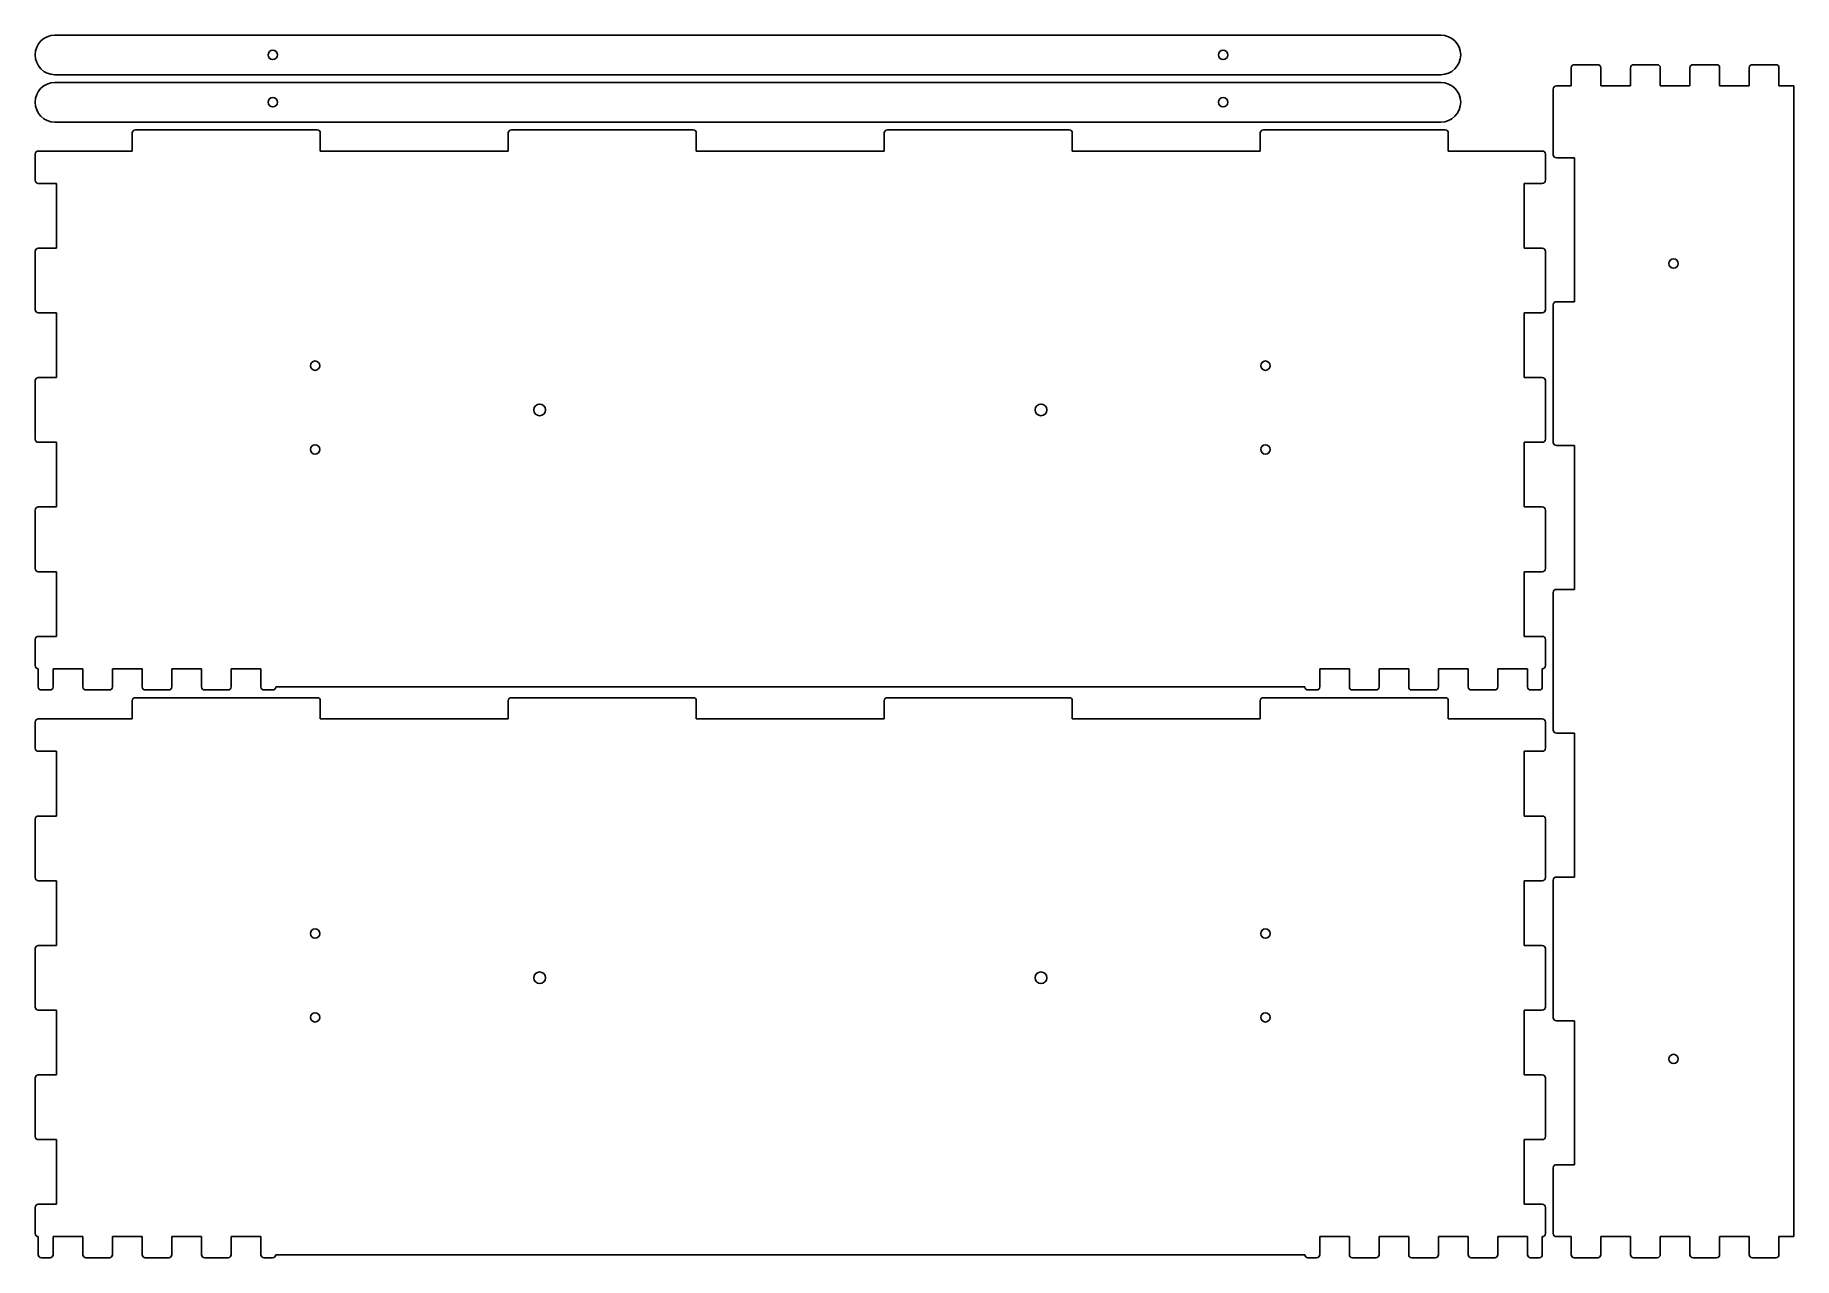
# Model space of a CAD drawing. Header units: millimetres. Extents: x 0 to 1129, y 0 to 785.
import ezdxf

# ---------------------------------------------------------------- set-up
doc = ezdxf.new("R2010")
doc.units = ezdxf.units.MM
doc.layers.add('SheetCutProfiles', color=7, linetype='CONTINUOUS')

msp = doc.modelspace()

# ---------------------------------------------------------------- linework, layer by layer
at = {"layer": 'SheetCutProfiles'}
for p, q in [((902.1, 785), (12.7, 785)), ((902.1, 759.6), (12.7, 759.6)), ((985.725, 764), (985.725, 752.4)), ((987.725, 766), (1002.775, 766)), ((1004.775, 752.4), (1004.775, 764)), ((1023.825, 764), (1023.825, 752.4)), ((1025.825, 766), (1040.875, 766)), ((1042.875, 752.4), (1042.875, 764)), ((1061.925, 764), (1061.925, 752.4)), ((1063.925, 766), (1078.975, 766)), ((1080.975, 752.4), (1080.975, 764)), ((1100.025, 764), (1100.025, 752.4)), ((1102.025, 766), (1117.075, 766)), ((1119.075, 752.4), (1119.075, 764)), ((12.7, 754.6), (902.1, 754.6)), ((974.2, 708.225), (974.2, 750.4)), ((976.2, 752.4), (985.725, 752.4)), ((1004.775, 752.4), (1023.825, 752.4)), ((1042.875, 752.4), (1061.925, 752.4)), ((1080.975, 752.4), (1100.025, 752.4)), ((1119.075, 752.4), (1128.6, 752.4)), ((1128.6, 752.4), (1128.6, 13.6)), ((12.7, 729.2), (902.1, 729.2)), ((180.975, 724.2), (64.325, 724.2)), ((422.275, 724.2), (305.625, 724.2)), ((663.575, 724.2), (546.925, 724.2)), ((904.875, 724.2), (788.225, 724.2)), ((62.325, 710.6), (62.325, 722.2)), ((182.975, 722.2), (182.975, 710.6)), ((303.625, 710.6), (303.625, 722.2)), ((424.275, 722.2), (424.275, 710.6)), ((544.925, 710.6), (544.925, 722.2)), ((665.575, 722.2), (665.575, 710.6)), ((786.225, 710.6), (786.225, 722.2)), ((906.875, 722.2), (906.875, 710.6)), ((0, 708.6), (0, 691.825)), ((62.325, 710.6), (2, 710.6)), ((303.625, 710.6), (182.975, 710.6)), ((544.925, 710.6), (424.275, 710.6)), ((786.225, 710.6), (665.575, 710.6)), ((967.2, 710.6), (906.875, 710.6)), ((969.2, 708.6), (969.2, 691.825)), ((987.8, 706.225), (976.2, 706.225)), ((987.8, 706.225), (987.8, 613.875)), ((2, 689.825), (13.6, 689.825)), ((13.6, 689.825), (13.6, 648.275)), ((955.6, 689.825), (967.2, 689.825)), ((955.6, 689.825), (955.6, 648.275)), ((0, 646.275), (0, 608.725)), ((13.6, 648.275), (2, 648.275)), ((967.2, 648.275), (955.6, 648.275)), ((969.2, 646.275), (969.2, 608.725)), ((974.2, 523.525), (974.2, 611.875)), ((976.2, 613.875), (987.8, 613.875)), ((2, 606.725), (13.6, 606.725)), ((13.6, 606.725), (13.6, 565.175)), ((955.6, 606.725), (967.2, 606.725)), ((955.6, 606.725), (955.6, 565.175)), ((13.6, 565.175), (2, 565.175)), ((967.2, 565.175), (955.6, 565.175)), ((0, 563.175), (0, 525.625)), ((969.2, 563.175), (969.2, 525.625)), ((2, 523.625), (13.6, 523.625)), ((13.6, 523.625), (13.6, 482.075)), ((955.6, 523.625), (967.2, 523.625)), ((955.6, 523.625), (955.6, 482.075)), ((987.8, 521.525), (976.2, 521.525)), ((987.8, 521.525), (987.8, 429.175)), ((0, 480.075), (0, 442.525)), ((13.6, 482.075), (2, 482.075)), ((967.2, 482.075), (955.6, 482.075)), ((969.2, 480.075), (969.2, 442.525)), ((2, 440.525), (13.6, 440.525)), ((13.6, 440.525), (13.6, 398.975)), ((955.6, 440.525), (967.2, 440.525)), ((955.6, 440.525), (955.6, 398.975)), ((976.2, 429.175), (987.8, 429.175)), ((974.2, 338.825), (974.2, 427.175)), ((0, 396.975), (0, 380.2)), ((13.6, 398.975), (2, 398.975)), ((967.2, 398.975), (955.6, 398.975)), ((969.2, 396.975), (969.2, 380.2)), ((2, 378.2), (2, 366.6)), ((11.525, 378.2), (30.575, 378.2)), ((11.525, 366.6), (11.525, 378.2)), ((30.575, 378.2), (30.575, 366.6)), ((49.625, 378.2), (68.675, 378.2)), ((49.625, 366.6), (49.625, 378.2)), ((68.675, 378.2), (68.675, 366.6)), ((87.725, 378.2), (106.775, 378.2)), ((87.725, 366.6), (87.725, 378.2)), ((106.775, 378.2), (106.775, 366.6)), ((125.825, 378.2), (144.875, 378.2)), ((125.825, 366.6), (125.825, 378.2)), ((144.875, 378.2), (144.875, 366.6)), ((824.325, 378.2), (843.375, 378.2)), ((824.325, 366.6), (824.325, 378.2)), ((843.375, 378.2), (843.375, 366.6)), ((862.425, 378.2), (881.475, 378.2)), ((862.425, 366.6), (862.425, 378.2)), ((881.475, 378.2), (881.475, 366.6)), ((900.525, 378.2), (919.575, 378.2)), ((900.525, 366.6), (900.525, 378.2)), ((919.575, 378.2), (919.575, 366.6)), ((938.625, 378.2), (957.675, 378.2)), ((938.625, 366.6), (938.625, 378.2)), ((957.675, 378.2), (957.675, 366.6)), ((967.2, 366.6), (967.2, 378.2)), ((4, 364.6), (9.525, 364.6)), ((32.575, 364.6), (47.625, 364.6)), ((70.675, 364.6), (85.725, 364.6)), ((108.775, 364.6), (123.825, 364.6)), ((146.875, 364.6), (152.4, 364.6)), ((814.8, 366.6), (154.4, 366.6)), ((816.8, 364.6), (822.325, 364.6)), ((845.375, 364.6), (860.425, 364.6)), ((883.475, 364.6), (898.525, 364.6)), ((921.575, 364.6), (936.625, 364.6)), ((959.675, 364.6), (965.2, 364.6)), ((62.325, 357.6), (62.325, 346)), ((64.325, 359.6), (180.975, 359.6)), ((182.975, 346), (182.975, 357.6)), ((303.625, 357.6), (303.625, 346)), ((305.625, 359.6), (422.275, 359.6)), ((424.275, 346), (424.275, 357.6)), ((544.925, 357.6), (544.925, 346)), ((546.925, 359.6), (663.575, 359.6)), ((665.575, 346), (665.575, 357.6)), ((786.225, 357.6), (786.225, 346)), ((788.225, 359.6), (904.875, 359.6)), ((906.875, 346), (906.875, 357.6)), ((0, 344), (0, 327.225)), ((2, 346), (62.325, 346)), ((182.975, 346), (303.625, 346)), ((424.275, 346), (544.925, 346)), ((665.575, 346), (786.225, 346)), ((906.875, 346), (967.2, 346)), ((969.2, 344), (969.2, 327.225)), ((987.8, 336.825), (976.2, 336.825)), ((987.8, 336.825), (987.8, 244.475)), ((13.6, 325.225), (2, 325.225)), ((13.6, 325.225), (13.6, 283.675)), ((955.6, 325.225), (955.6, 283.675)), ((967.2, 325.225), (955.6, 325.225)), ((2, 283.675), (13.6, 283.675)), ((955.6, 283.675), (967.2, 283.675)), ((0, 281.675), (0, 244.125)), ((969.2, 281.675), (969.2, 244.125)), ((13.6, 242.125), (2, 242.125)), ((13.6, 242.125), (13.6, 200.575)), ((955.6, 242.125), (955.6, 200.575)), ((967.2, 242.125), (955.6, 242.125)), ((974.2, 154.125), (974.2, 242.475)), ((976.2, 244.475), (987.8, 244.475)), ((0, 198.575), (0, 161.025)), ((2, 200.575), (13.6, 200.575)), ((955.6, 200.575), (967.2, 200.575)), ((969.2, 198.575), (969.2, 161.025)), ((13.6, 159.025), (2, 159.025)), ((13.6, 159.025), (13.6, 117.475)), ((955.6, 159.025), (955.6, 117.475)), ((967.2, 159.025), (955.6, 159.025)), ((987.8, 152.125), (976.2, 152.125)), ((987.8, 152.125), (987.8, 59.775)), ((0, 115.475), (0, 77.925)), ((2, 117.475), (13.6, 117.475)), ((955.6, 117.475), (967.2, 117.475)), ((969.2, 115.475), (969.2, 77.925)), ((13.6, 75.925), (2, 75.925)), ((13.6, 75.925), (13.6, 34.375)), ((955.6, 75.925), (955.6, 34.375)), ((967.2, 75.925), (955.6, 75.925)), ((974.2, 15.6), (974.2, 57.775)), ((976.2, 59.775), (987.8, 59.775)), ((2, 34.375), (13.6, 34.375)), ((955.6, 34.375), (967.2, 34.375)), ((0, 32.375), (0, 15.6)), ((969.2, 32.375), (969.2, 15.6)), ((2, 2), (2, 13.6)), ((11.525, 13.6), (11.525, 2)), ((30.575, 13.6), (11.525, 13.6)), ((30.575, 2), (30.575, 13.6)), ((49.625, 13.6), (49.625, 2)), ((68.675, 13.6), (49.625, 13.6)), ((68.675, 2), (68.675, 13.6)), ((87.725, 13.6), (87.725, 2)), ((106.775, 13.6), (87.725, 13.6)), ((106.775, 2), (106.775, 13.6)), ((125.825, 13.6), (125.825, 2)), ((144.875, 13.6), (125.825, 13.6)), ((144.875, 2), (144.875, 13.6)), ((824.325, 13.6), (824.325, 2)), ((843.375, 13.6), (824.325, 13.6)), ((843.375, 2), (843.375, 13.6)), ((862.425, 13.6), (862.425, 2)), ((881.475, 13.6), (862.425, 13.6)), ((881.475, 2), (881.475, 13.6)), ((900.525, 13.6), (900.525, 2)), ((919.575, 13.6), (900.525, 13.6)), ((919.575, 2), (919.575, 13.6)), ((938.625, 13.6), (938.625, 2)), ((957.675, 13.6), (938.625, 13.6)), ((957.675, 2), (957.675, 13.6)), ((967.2, 13.6), (967.2, 2)), ((985.725, 13.6), (976.2, 13.6)), ((985.725, 2), (985.725, 13.6)), ((1004.775, 13.6), (1004.775, 2)), ((1004.775, 13.6), (1023.825, 13.6)), ((1023.825, 2), (1023.825, 13.6)), ((1042.875, 13.6), (1042.875, 2)), ((1042.875, 13.6), (1061.925, 13.6)), ((1061.925, 2), (1061.925, 13.6)), ((1080.975, 13.6), (1080.975, 2)), ((1080.975, 13.6), (1100.025, 13.6)), ((1100.025, 2), (1100.025, 13.6)), ((1119.075, 13.6), (1119.075, 2)), ((1119.075, 13.6), (1128.6, 13.6)), ((9.525, 0), (4, 0)), ((47.625, 0), (32.575, 0)), ((85.725, 0), (70.675, 0)), ((123.825, 0), (108.775, 0)), ((152.4, 0), (146.875, 0)), ((154.4, 2), (814.8, 2)), ((822.325, 0), (816.8, 0)), ((860.425, 0), (845.375, 0)), ((898.525, 0), (883.475, 0)), ((936.625, 0), (921.575, 0)), ((965.2, 0), (959.675, 0)), ((987.725, 0), (1002.775, 0)), ((1025.825, 0), (1040.875, 0)), ((1063.925, 0), (1078.975, 0)), ((1102.025, 0), (1117.075, 0))]:
    msp.add_line(p, q, dxfattribs=at)
for centre, radius in [((152.467, 772.3), 3), ((762.333, 772.3), 3), ((152.467, 741.9), 3), ((762.333, 741.9), 3), ((1051.4, 638.333), 3), ((179.667, 572.8), 3), ((789.533, 572.8), 3), ((323.733, 544.4), 3.75), ((645.467, 544.4), 3.75), ((179.667, 519), 3), ((789.533, 519), 3), ((179.667, 208.2), 3), ((789.533, 208.2), 3), ((323.733, 179.8), 3.75), ((645.467, 179.8), 3.75), ((179.667, 154.4), 3), ((789.533, 154.4), 3), ((1051.4, 127.667), 3)]:
    msp.add_circle(centre, radius, dxfattribs=at)
for centre, radius, start, end in [((12.7, 772.3), 12.7, 90, -90), ((902.1, 772.3), 12.7, -90, 90), ((987.725, 764), 2, 90, 180), ((1002.775, 764), 2, 0, 90), ((1025.825, 764), 2, 90, 180), ((1040.875, 764), 2, 0, 90), ((1063.925, 764), 2, 90, 180), ((1078.975, 764), 2, 0, 90), ((1102.025, 764), 2, 90, 180), ((1117.075, 764), 2, 0, 90), ((12.7, 741.9), 12.7, 90, -90), ((902.1, 741.9), 12.7, -90, 90), ((976.2, 750.4), 2, 90, 180), ((64.325, 722.2), 2, 90, 180), ((180.975, 722.2), 2, 0, 90), ((305.625, 722.2), 2, 90, 180), ((422.275, 722.2), 2, 0, 90), ((546.925, 722.2), 2, 90, 180), ((663.575, 722.2), 2, 0, 90), ((788.225, 722.2), 2, 90, 180), ((904.875, 722.2), 2, 0, 90), ((2, 708.6), 2, 90, 180), ((967.2, 708.6), 2, 0, 90), ((976.2, 708.225), 2, 180, -90), ((2, 691.825), 2, 180, -90), ((967.2, 691.825), 2, -90, 0), ((2, 646.275), 2, 90, 180), ((967.2, 646.275), 2, 0, 90), ((976.2, 611.875), 2, 90, 180), ((2, 608.725), 2, 180, -90), ((967.2, 608.725), 2, -90, 0), ((2, 563.175), 2, 90, 180), ((967.2, 563.175), 2, 0, 90), ((2, 525.625), 2, 180, -90), ((967.2, 525.625), 2, -90, 0), ((976.2, 523.525), 2, 180, -90), ((2, 480.075), 2, 90, 180), ((967.2, 480.075), 2, 0, 90), ((2, 442.525), 2, 180, -90), ((967.2, 442.525), 2, -90, 0), ((976.2, 427.175), 2, 90, 180), ((2, 396.975), 2, 90, 180), ((967.2, 396.975), 2, 0, 90), ((2, 380.2), 2, 180, -90), ((967.2, 380.2), 2, -90, 0), ((4, 366.6), 2, 180, -90), ((9.525, 366.6), 2, -90, 0), ((32.575, 366.6), 2, 180, -90), ((47.625, 366.6), 2, -90, 0), ((70.675, 366.6), 2, 180, -90), ((85.725, 366.6), 2, -90, 0), ((108.775, 366.6), 2, 180, -90), ((123.825, 366.6), 2, -90, 0), ((146.875, 366.6), 2, 180, -90), ((152.4, 366.6), 2, -90, 0), ((816.8, 366.6), 2, 180, -90), ((822.325, 366.6), 2, -90, 0), ((845.375, 366.6), 2, 180, -90), ((860.425, 366.6), 2, -90, 0), ((883.475, 366.6), 2, 180, -90), ((898.525, 366.6), 2, -90, 0), ((921.575, 366.6), 2, 180, -90), ((936.625, 366.6), 2, -90, 0), ((959.675, 366.6), 2, 180, -90), ((965.2, 366.6), 2, -90, 0), ((64.325, 357.6), 2, 90, 180), ((180.975, 357.6), 2, 0, 90), ((305.625, 357.6), 2, 90, 180), ((422.275, 357.6), 2, 0, 90), ((546.925, 357.6), 2, 90, 180), ((663.575, 357.6), 2, 0, 90), ((788.225, 357.6), 2, 90, 180), ((904.875, 357.6), 2, 0, 90), ((2, 344), 2, 90, 180), ((967.2, 344), 2, 0, 90), ((976.2, 338.825), 2, 180, -90), ((2, 327.225), 2, 180, -90), ((967.2, 327.225), 2, -90, 0), ((2, 281.675), 2, 90, 180), ((967.2, 281.675), 2, 0, 90), ((2, 244.125), 2, 180, -90), ((967.2, 244.125), 2, -90, 0), ((976.2, 242.475), 2, 90, 180), ((2, 198.575), 2, 90, 180), ((967.2, 198.575), 2, 0, 90), ((2, 161.025), 2, 180, -90), ((967.2, 161.025), 2, -90, 0), ((976.2, 154.125), 2, 180, -90), ((2, 115.475), 2, 90, 180), ((967.2, 115.475), 2, 0, 90), ((2, 77.925), 2, 180, -90), ((967.2, 77.925), 2, -90, 0), ((976.2, 57.775), 2, 90, 180), ((2, 32.375), 2, 90, 180), ((967.2, 32.375), 2, 0, 90), ((2, 15.6), 2, 180, -90), ((967.2, 15.6), 2, -90, 0), ((976.2, 15.6), 2, 180, -90), ((4, 2), 2, 180, -90), ((9.525, 2), 2, -90, 0), ((32.575, 2), 2, 180, -90), ((47.625, 2), 2, -90, 0), ((70.675, 2), 2, 180, -90), ((85.725, 2), 2, -90, 0), ((108.775, 2), 2, 180, -90), ((123.825, 2), 2, -90, 0), ((146.875, 2), 2, 180, -90), ((152.4, 2), 2, -90, 0), ((816.8, 2), 2, 180, -90), ((822.325, 2), 2, -90, 0), ((845.375, 2), 2, 180, -90), ((860.425, 2), 2, -90, 0), ((883.475, 2), 2, 180, -90), ((898.525, 2), 2, -90, 0), ((921.575, 2), 2, 180, -90), ((936.625, 2), 2, -90, 0), ((959.675, 2), 2, 180, -90), ((965.2, 2), 2, -90, 0), ((987.725, 2), 2, 180, -90), ((1002.775, 2), 2, -90, 0), ((1025.825, 2), 2, 180, -90), ((1040.875, 2), 2, -90, 0), ((1063.925, 2), 2, 180, -90), ((1078.975, 2), 2, -90, 0), ((1102.025, 2), 2, 180, -90), ((1117.075, 2), 2, -90, 0)]:
    msp.add_arc(centre, radius, start, end, dxfattribs=at)

doc.saveas('drawing.dxf')
